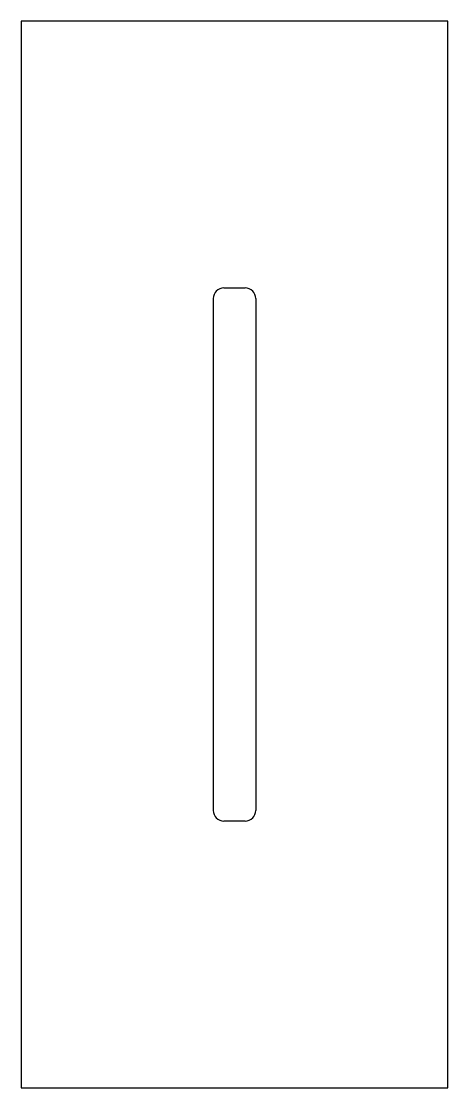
# Model space of a CAD drawing. Extents: x -0.1 to 0.1, y -0.25 to 0.25.
import ezdxf

# ---------------------------------------------------------------- set-up
doc = ezdxf.new("R2010")
doc.units = 0
doc.layers.get('0').update_dxf_attribs({"linetype": 'CONTINUOUS'})

msp = doc.modelspace()

# ---------------------------------------------------------------- linework, layer by layer
at = {"color": 0}
for p, q in [((-0.005, 0.125), (0.005, 0.125)), ((-0.01, 0.12), (-0.01, -0.12)), ((0.01, 0.12), (0.01, -0.12)), ((0.005, -0.125), (-0.005, -0.125))]:
    msp.add_line(p, q, dxfattribs=at)
msp.add_lwpolyline([(-0.1, -0.25), (0.1, -0.25), (0.1, 0.25), (-0.1, 0.25)], close=True, dxfattribs=at)
for centre, start, end in [((-0.005, 0.12), 90, 180), ((0.005, 0.12), 0, 90), ((-0.005, -0.12), 180, 270), ((0.005, -0.12), 270, 0)]:
    msp.add_arc(centre, 0.005, start, end, dxfattribs=at)

doc.saveas('drawing.dxf')
